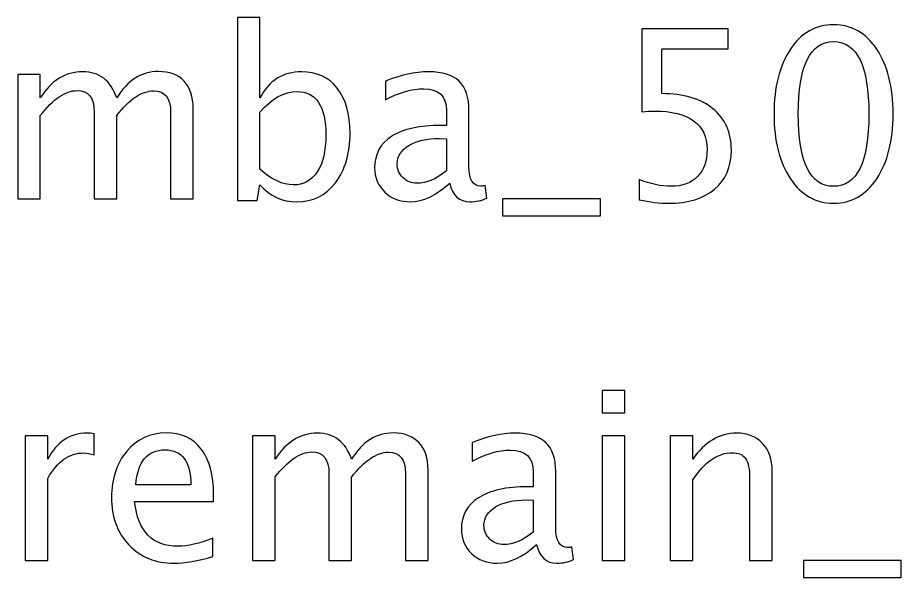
# Model space of a CAD drawing. Header units: centimetres. Extents: x -31.2 to 31.2, y -24.9 to 29.2.
# Drawn here: x -6.059 to -1.29, y 20.127 to 23.15 of the extents above; entities that cross this region are included whole.
import ezdxf

# ---------------------------------------------------------------- set-up
doc = ezdxf.new("R2010")
doc.units = ezdxf.units.CM
doc.header["$MEASUREMENT"] = 0
doc.layers.add('Layer 1', color=7, linetype='Continuous')

msp = doc.modelspace()

# ---------------------------------------------------------------- linework, layer by layer
at = {"layer": 'Layer 1'}
for points, knots in [([(-4.87351, 22.16282), (-4.87351, 22.16282), (-4.87351, 23.14961), (-4.87351, 23.14961), (-4.87351, 23.14961), (-4.87351, 23.14961), (-4.75159, 23.14961), (-4.75159, 23.14961), (-4.75159, 23.14961), (-4.75159, 23.14961), (-4.75159, 22.71633), (-4.75159, 22.71633), (-4.75159, 22.71633), (-4.70164, 22.81052), (-4.62649, 22.85751), (-4.52638, 22.85751), (-4.52638, 22.85751), (-4.44531, 22.85751), (-4.3816, 22.82809), (-4.33503, 22.76903), (-4.33503, 22.76903), (-4.28846, 22.70998), (-4.26518, 22.62933), (-4.26518, 22.5271), (-4.26518, 22.5271), (-4.26518, 22.41576), (-4.29164, 22.3258), (-4.34434, 22.25765), (-4.34434, 22.25765), (-4.39705, 22.18928), (-4.46647, 22.1552), (-4.55241, 22.1552), (-4.55241, 22.1552), (-4.63221, 22.1552), (-4.69867, 22.18568), (-4.75159, 22.24685), (-4.75159, 22.24685), (-4.75159, 22.24685), (-4.76641, 22.16282), (-4.76641, 22.16282), (-4.76641, 22.16282), (-4.76641, 22.16282), (-4.87351, 22.16282), (-4.87351, 22.16282)], [0, 0, 0, 0, 0.0833333, 0.0833333, 0.0833333, 0.0833333, 0.1666667, 0.1666667, 0.1666667, 0.1666667, 0.25, 0.25, 0.25, 0.25, 0.3333333, 0.3333333, 0.3333333, 0.3333333, 0.4166667, 0.4166667, 0.4166667, 0.4166667, 0.5, 0.5, 0.5, 0.5, 0.5833333, 0.5833333, 0.5833333, 0.5833333, 0.6666667, 0.6666667, 0.6666667, 0.6666667, 0.75, 0.75, 0.75, 0.75, 0.8333333, 0.8333333, 0.8333333, 0.8333333, 1, 1, 1, 1]), ([(-2.70499, 22.16663), (-2.70499, 22.16663), (-2.70499, 22.27585), (-2.70499, 22.27585), (-2.70499, 22.27585), (-2.64424, 22.2513), (-2.58667, 22.23902), (-2.53163, 22.23902), (-2.53163, 22.23902), (-2.47152, 22.23902), (-2.42411, 22.2568), (-2.38961, 22.29236), (-2.38961, 22.29236), (-2.3551, 22.32792), (-2.33796, 22.37682), (-2.33796, 22.43905), (-2.33796, 22.43905), (-2.33796, 22.50593), (-2.3623, 22.55716), (-2.41098, 22.5925), (-2.41098, 22.5925), (-2.45967, 22.62785), (-2.53015, 22.64542), (-2.62223, 22.64542), (-2.62223, 22.64542), (-2.64361, 22.64542), (-2.66625, 22.64394), (-2.68975, 22.64098), (-2.68975, 22.64098), (-2.68975, 22.64098), (-2.68975, 23.08865), (-2.68975, 23.08865), (-2.68975, 23.08865), (-2.68975, 23.08865), (-2.22493, 23.08865), (-2.22493, 23.08865), (-2.22493, 23.08865), (-2.22493, 23.08865), (-2.22493, 22.98197), (-2.22493, 22.98197), (-2.22493, 22.98197), (-2.22493, 22.98197), (-2.58307, 22.98197), (-2.58307, 22.98197), (-2.58307, 22.98197), (-2.58307, 22.98197), (-2.58307, 22.7394), (-2.58307, 22.7394), (-2.58307, 22.7394), (-2.46496, 22.7394), (-2.37288, 22.71231), (-2.30663, 22.65812), (-2.30663, 22.65812), (-2.24038, 22.60415), (-2.20715, 22.52922), (-2.20715, 22.43333), (-2.20715, 22.43333), (-2.20715, 22.34401), (-2.23721, 22.27416), (-2.29732, 22.22357), (-2.29732, 22.22357), (-2.35743, 22.17298), (-2.44041, 22.14758), (-2.54624, 22.14758), (-2.54624, 22.14758), (-2.59344, 22.14758), (-2.64636, 22.15393), (-2.70499, 22.16663)], [0, 0, 0, 0, 0.0555556, 0.0555556, 0.0555556, 0.0555556, 0.1111111, 0.1111111, 0.1111111, 0.1111111, 0.1666667, 0.1666667, 0.1666667, 0.1666667, 0.2222222, 0.2222222, 0.2222222, 0.2222222, 0.2777778, 0.2777778, 0.2777778, 0.2777778, 0.3333333, 0.3333333, 0.3333333, 0.3333333, 0.3888889, 0.3888889, 0.3888889, 0.3888889, 0.4444444, 0.4444444, 0.4444444, 0.4444444, 0.5, 0.5, 0.5, 0.5, 0.5555556, 0.5555556, 0.5555556, 0.5555556, 0.6111111, 0.6111111, 0.6111111, 0.6111111, 0.6666667, 0.6666667, 0.6666667, 0.6666667, 0.7222222, 0.7222222, 0.7222222, 0.7222222, 0.7777778, 0.7777778, 0.7777778, 0.7777778, 0.8333333, 0.8333333, 0.8333333, 0.8333333, 0.8888889, 0.8888889, 0.8888889, 0.8888889, 1, 1, 1, 1]), ([(-1.65555, 22.14758), (-1.75186, 22.14758), (-1.82954, 22.19182), (-1.88838, 22.28008), (-1.88838, 22.28008), (-1.94744, 22.36835), (-1.97686, 22.48477), (-1.97686, 22.62955), (-1.97686, 22.62955), (-1.97686, 22.77433), (-1.94744, 22.89074), (-1.88838, 22.97901), (-1.88838, 22.97901), (-1.82954, 23.06727), (-1.75186, 23.11151), (-1.65555, 23.11151), (-1.65555, 23.11151), (-1.55882, 23.11151), (-1.48114, 23.06748), (-1.42229, 22.97943), (-1.42229, 22.97943), (-1.36366, 22.89138), (-1.33424, 22.77475), (-1.33424, 22.62955), (-1.33424, 22.62955), (-1.33424, 22.48477), (-1.36366, 22.36835), (-1.42229, 22.28008), (-1.42229, 22.28008), (-1.48114, 22.19182), (-1.55882, 22.14758), (-1.65555, 22.14758)], [0, 0, 0, 0, 0.1111111, 0.1111111, 0.1111111, 0.1111111, 0.2222222, 0.2222222, 0.2222222, 0.2222222, 0.3333333, 0.3333333, 0.3333333, 0.3333333, 0.4444444, 0.4444444, 0.4444444, 0.4444444, 0.5555556, 0.5555556, 0.5555556, 0.5555556, 0.6666667, 0.6666667, 0.6666667, 0.6666667, 0.7777778, 0.7777778, 0.7777778, 0.7777778, 1, 1, 1, 1]), ([(-1.65576, 22.23902), (-1.52855, 22.23902), (-1.46505, 22.3692), (-1.46505, 22.62955), (-1.46505, 22.62955), (-1.46505, 22.8899), (-1.52855, 23.02007), (-1.65576, 23.02007), (-1.65576, 23.02007), (-1.78255, 23.02007), (-1.84605, 22.8899), (-1.84605, 22.62955), (-1.84605, 22.62955), (-1.84605, 22.3692), (-1.78255, 22.23902), (-1.65576, 22.23902)], [0, 0, 0, 0, 0.2, 0.2, 0.2, 0.2, 0.4, 0.4, 0.4, 0.4, 0.6, 0.6, 0.6, 0.6, 1, 1, 1, 1]), ([(-6.05927, 22.17044), (-6.05927, 22.17044), (-6.05927, 22.84354), (-6.05927, 22.84354), (-6.05927, 22.84354), (-6.05927, 22.84354), (-5.93735, 22.84354), (-5.93735, 22.84354), (-5.93735, 22.84354), (-5.93735, 22.84354), (-5.93735, 22.71633), (-5.93735, 22.71633), (-5.93735, 22.71633), (-5.87787, 22.81052), (-5.80167, 22.85751), (-5.70833, 22.85751), (-5.70833, 22.85751), (-5.61837, 22.85751), (-5.5572, 22.81052), (-5.5246, 22.71633), (-5.5246, 22.71633), (-5.46681, 22.81137), (-5.39146, 22.85878), (-5.29896, 22.85878), (-5.29896, 22.85878), (-5.23991, 22.85878), (-5.19398, 22.84142), (-5.16117, 22.8065), (-5.16117, 22.8065), (-5.12836, 22.77157), (-5.11185, 22.72268), (-5.11185, 22.65981), (-5.11185, 22.65981), (-5.11185, 22.65981), (-5.11185, 22.17044), (-5.11185, 22.17044), (-5.11185, 22.17044), (-5.11185, 22.17044), (-5.23377, 22.17044), (-5.23377, 22.17044), (-5.23377, 22.17044), (-5.23377, 22.17044), (-5.23377, 22.63971), (-5.23377, 22.63971), (-5.23377, 22.63971), (-5.23377, 22.71633), (-5.26425, 22.75464), (-5.32521, 22.75464), (-5.32521, 22.75464), (-5.3885, 22.75464), (-5.45496, 22.70998), (-5.5246, 22.62044), (-5.5246, 22.62044), (-5.5246, 22.62044), (-5.5246, 22.17044), (-5.5246, 22.17044), (-5.5246, 22.17044), (-5.5246, 22.17044), (-5.64652, 22.17044), (-5.64652, 22.17044), (-5.64652, 22.17044), (-5.64652, 22.17044), (-5.64652, 22.64013), (-5.64652, 22.64013), (-5.64652, 22.64013), (-5.64652, 22.71739), (-5.67742, 22.75591), (-5.73944, 22.75591), (-5.73944, 22.75591), (-5.80104, 22.75591), (-5.86708, 22.71104), (-5.93735, 22.62108), (-5.93735, 22.62108), (-5.93735, 22.62108), (-5.93735, 22.17044), (-5.93735, 22.17044), (-5.93735, 22.17044), (-5.93735, 22.17044), (-6.05927, 22.17044), (-6.05927, 22.17044)], [0, 0, 0, 0, 0.047619, 0.047619, 0.047619, 0.047619, 0.0952381, 0.0952381, 0.0952381, 0.0952381, 0.1428571, 0.1428571, 0.1428571, 0.1428571, 0.1904762, 0.1904762, 0.1904762, 0.1904762, 0.2380952, 0.2380952, 0.2380952, 0.2380952, 0.2857143, 0.2857143, 0.2857143, 0.2857143, 0.3333333, 0.3333333, 0.3333333, 0.3333333, 0.3809524, 0.3809524, 0.3809524, 0.3809524, 0.4285714, 0.4285714, 0.4285714, 0.4285714, 0.4761905, 0.4761905, 0.4761905, 0.4761905, 0.5238095, 0.5238095, 0.5238095, 0.5238095, 0.5714286, 0.5714286, 0.5714286, 0.5714286, 0.6190476, 0.6190476, 0.6190476, 0.6190476, 0.6666667, 0.6666667, 0.6666667, 0.6666667, 0.7142857, 0.7142857, 0.7142857, 0.7142857, 0.7619048, 0.7619048, 0.7619048, 0.7619048, 0.8095238, 0.8095238, 0.8095238, 0.8095238, 0.8571429, 0.8571429, 0.8571429, 0.8571429, 0.9047619, 0.9047619, 0.9047619, 0.9047619, 1, 1, 1, 1]), ([(-3.72734, 22.25617), (-3.80057, 22.18886), (-3.87106, 22.1552), (-3.93879, 22.1552), (-3.93879, 22.1552), (-3.99446, 22.1552), (-4.04082, 22.17256), (-4.07743, 22.20748), (-4.07743, 22.20748), (-4.11426, 22.24241), (-4.13268, 22.28643), (-4.13268, 22.33956), (-4.13268, 22.33956), (-4.13268, 22.41301), (-4.10178, 22.46953), (-4.03997, 22.5089), (-4.03997, 22.5089), (-3.97816, 22.54827), (-3.88947, 22.56795), (-3.7739, 22.56795), (-3.7739, 22.56795), (-3.7739, 22.56795), (-3.74533, 22.56795), (-3.74533, 22.56795), (-3.74533, 22.56795), (-3.74533, 22.56795), (-3.74533, 22.64902), (-3.74533, 22.64902), (-3.74533, 22.64902), (-3.74533, 22.72712), (-3.78597, 22.76607), (-3.86746, 22.76607), (-3.86746, 22.76607), (-3.93054, 22.76607), (-3.99954, 22.74617), (-4.07426, 22.70638), (-4.07426, 22.70638), (-4.07426, 22.70638), (-4.07426, 22.80671), (-4.07426, 22.80671), (-4.07426, 22.80671), (-3.99213, 22.84058), (-3.91466, 22.85751), (-3.84206, 22.85751), (-3.84206, 22.85751), (-3.76734, 22.85751), (-3.7121, 22.84058), (-3.67675, 22.8065), (-3.67675, 22.8065), (-3.64119, 22.77242), (-3.62341, 22.71993), (-3.62341, 22.64902), (-3.62341, 22.64902), (-3.62341, 22.64902), (-3.62341, 22.34485), (-3.62341, 22.34485), (-3.62341, 22.34485), (-3.62341, 22.27522), (-3.60203, 22.24029), (-3.55906, 22.24029), (-3.55906, 22.24029), (-3.55377, 22.24029), (-3.54594, 22.24114), (-3.53557, 22.24283), (-3.53557, 22.24283), (-3.53557, 22.24283), (-3.52689, 22.1751), (-3.52689, 22.1751), (-3.52689, 22.1751), (-3.55462, 22.16176), (-3.5851, 22.1552), (-3.61854, 22.1552), (-3.61854, 22.1552), (-3.67548, 22.1552), (-3.71167, 22.18886), (-3.72734, 22.25617)], [0, 0, 0, 0, 0.05, 0.05, 0.05, 0.05, 0.1, 0.1, 0.1, 0.1, 0.15, 0.15, 0.15, 0.15, 0.2, 0.2, 0.2, 0.2, 0.25, 0.25, 0.25, 0.25, 0.3, 0.3, 0.3, 0.3, 0.35, 0.35, 0.35, 0.35, 0.4, 0.4, 0.4, 0.4, 0.45, 0.45, 0.45, 0.45, 0.5, 0.5, 0.5, 0.5, 0.55, 0.55, 0.55, 0.55, 0.6, 0.6, 0.6, 0.6, 0.65, 0.65, 0.65, 0.65, 0.7, 0.7, 0.7, 0.7, 0.75, 0.75, 0.75, 0.75, 0.8, 0.8, 0.8, 0.8, 0.85, 0.85, 0.85, 0.85, 0.9, 0.9, 0.9, 0.9, 1, 1, 1, 1]), ([(-4.75159, 22.33088), (-4.68872, 22.27479), (-4.62882, 22.24664), (-4.57188, 22.24664), (-4.57188, 22.24664), (-4.51579, 22.24664), (-4.4724, 22.27014), (-4.44192, 22.31691), (-4.44192, 22.31691), (-4.41123, 22.36369), (-4.39599, 22.42952), (-4.39599, 22.51461), (-4.39599, 22.51461), (-4.39599, 22.67209), (-4.44806, 22.75083), (-4.5522, 22.75083), (-4.5522, 22.75083), (-4.62036, 22.75083), (-4.68682, 22.714), (-4.75159, 22.64013), (-4.75159, 22.64013), (-4.75159, 22.64013), (-4.75159, 22.33088), (-4.75159, 22.33088)], [0, 0, 0, 0, 0.1428571, 0.1428571, 0.1428571, 0.1428571, 0.2857143, 0.2857143, 0.2857143, 0.2857143, 0.4285714, 0.4285714, 0.4285714, 0.4285714, 0.5714286, 0.5714286, 0.5714286, 0.5714286, 0.7142857, 0.7142857, 0.7142857, 0.7142857, 1, 1, 1, 1]), ([(-3.74533, 22.32263), (-3.74533, 22.32263), (-3.74533, 22.49556), (-3.74533, 22.49556), (-3.74533, 22.49556), (-3.74533, 22.49556), (-3.78449, 22.49683), (-3.78449, 22.49683), (-3.78449, 22.49683), (-3.85222, 22.49683), (-3.90683, 22.48434), (-3.94853, 22.45937), (-3.94853, 22.45937), (-3.99002, 22.43418), (-4.01076, 22.40095), (-4.01076, 22.35946), (-4.01076, 22.35946), (-4.01076, 22.33046), (-4.00039, 22.30591), (-3.97986, 22.2858), (-3.97986, 22.2858), (-3.95911, 22.26569), (-3.93392, 22.25553), (-3.90408, 22.25553), (-3.90408, 22.25553), (-3.85328, 22.25553), (-3.80036, 22.27797), (-3.74533, 22.32263)], [0, 0, 0, 0, 0.125, 0.125, 0.125, 0.125, 0.25, 0.25, 0.25, 0.25, 0.375, 0.375, 0.375, 0.375, 0.5, 0.5, 0.5, 0.5, 0.625, 0.625, 0.625, 0.625, 0.75, 0.75, 0.75, 0.75, 1, 1, 1, 1]), ([(-3.44159, 22.079), (-3.44159, 22.079), (-3.44159, 22.17044), (-3.44159, 22.17044), (-3.44159, 22.17044), (-3.44159, 22.17044), (-2.91327, 22.17044), (-2.91327, 22.17044), (-2.91327, 22.17044), (-2.91327, 22.17044), (-2.91327, 22.079), (-2.91327, 22.079), (-2.91327, 22.079), (-2.91327, 22.079), (-3.44159, 22.079), (-3.44159, 22.079)], [0, 0, 0, 0, 0.2, 0.2, 0.2, 0.2, 0.4, 0.4, 0.4, 0.4, 0.6, 0.6, 0.6, 0.6, 1, 1, 1, 1]), ([(-2.9047, 21.01516), (-2.9047, 21.01516), (-2.9047, 21.13708), (-2.9047, 21.13708), (-2.9047, 21.13708), (-2.9047, 21.13708), (-2.78278, 21.13708), (-2.78278, 21.13708), (-2.78278, 21.13708), (-2.78278, 21.13708), (-2.78278, 21.01516), (-2.78278, 21.01516), (-2.78278, 21.01516), (-2.78278, 21.01516), (-2.9047, 21.01516), (-2.9047, 21.01516)], [0, 0, 0, 0, 0.2, 0.2, 0.2, 0.2, 0.4, 0.4, 0.4, 0.4, 0.6, 0.6, 0.6, 0.6, 1, 1, 1, 1]), ([(-6.01895, 20.21887), (-6.01895, 20.21887), (-6.01895, 20.89197), (-6.01895, 20.89197), (-6.01895, 20.89197), (-6.01895, 20.89197), (-5.89703, 20.89197), (-5.89703, 20.89197), (-5.89703, 20.89197), (-5.89703, 20.89197), (-5.89703, 20.76476), (-5.89703, 20.76476), (-5.89703, 20.76476), (-5.84856, 20.85895), (-5.77828, 20.90594), (-5.686, 20.90594), (-5.686, 20.90594), (-5.67351, 20.90594), (-5.66039, 20.90488), (-5.64684, 20.90277), (-5.64684, 20.90277), (-5.64684, 20.90277), (-5.64684, 20.78868), (-5.64684, 20.78868), (-5.64684, 20.78868), (-5.66801, 20.79566), (-5.68663, 20.79926), (-5.70272, 20.79926), (-5.70272, 20.79926), (-5.78019, 20.79926), (-5.84496, 20.75354), (-5.89703, 20.66189), (-5.89703, 20.66189), (-5.89703, 20.66189), (-5.89703, 20.21887), (-5.89703, 20.21887), (-5.89703, 20.21887), (-5.89703, 20.21887), (-6.01895, 20.21887), (-6.01895, 20.21887)], [0, 0, 0, 0, 0.0909091, 0.0909091, 0.0909091, 0.0909091, 0.1818182, 0.1818182, 0.1818182, 0.1818182, 0.2727273, 0.2727273, 0.2727273, 0.2727273, 0.3636364, 0.3636364, 0.3636364, 0.3636364, 0.4545455, 0.4545455, 0.4545455, 0.4545455, 0.5454545, 0.5454545, 0.5454545, 0.5454545, 0.6363636, 0.6363636, 0.6363636, 0.6363636, 0.7272727, 0.7272727, 0.7272727, 0.7272727, 0.8181818, 0.8181818, 0.8181818, 0.8181818, 1, 1, 1, 1]), ([(-5.00528, 20.24046), (-5.08719, 20.21591), (-5.15726, 20.20363), (-5.21568, 20.20363), (-5.21568, 20.20363), (-5.31537, 20.20363), (-5.39644, 20.23665), (-5.45888, 20.30248), (-5.45888, 20.30248), (-5.52132, 20.36831), (-5.55265, 20.45361), (-5.55265, 20.5586), (-5.55265, 20.5586), (-5.55265, 20.66041), (-5.52513, 20.74402), (-5.46989, 20.80942), (-5.46989, 20.80942), (-5.41464, 20.87461), (-5.34395, 20.90721), (-5.2578, 20.90721), (-5.2578, 20.90721), (-5.17631, 20.90721), (-5.11323, 20.87821), (-5.06878, 20.82022), (-5.06878, 20.82022), (-5.02433, 20.76222), (-5.0021, 20.68009), (-5.0021, 20.57362), (-5.0021, 20.57362), (-5.0021, 20.57362), (-5.00274, 20.53637), (-5.00274, 20.53637), (-5.00274, 20.53637), (-5.00274, 20.53637), (-5.42819, 20.53637), (-5.42819, 20.53637), (-5.42819, 20.53637), (-5.41041, 20.3755), (-5.33188, 20.29507), (-5.19282, 20.29507), (-5.19282, 20.29507), (-5.1418, 20.29507), (-5.07936, 20.30946), (-5.00528, 20.33825), (-5.00528, 20.33825), (-5.00528, 20.33825), (-5.00528, 20.24046), (-5.00528, 20.24046)], [0, 0, 0, 0, 0.0769231, 0.0769231, 0.0769231, 0.0769231, 0.1538462, 0.1538462, 0.1538462, 0.1538462, 0.2307692, 0.2307692, 0.2307692, 0.2307692, 0.3076923, 0.3076923, 0.3076923, 0.3076923, 0.3846154, 0.3846154, 0.3846154, 0.3846154, 0.4615385, 0.4615385, 0.4615385, 0.4615385, 0.5384615, 0.5384615, 0.5384615, 0.5384615, 0.6153846, 0.6153846, 0.6153846, 0.6153846, 0.6923077, 0.6923077, 0.6923077, 0.6923077, 0.7692308, 0.7692308, 0.7692308, 0.7692308, 0.8461538, 0.8461538, 0.8461538, 0.8461538, 1, 1, 1, 1]), ([(-4.79171, 20.21887), (-4.79171, 20.21887), (-4.79171, 20.89197), (-4.79171, 20.89197), (-4.79171, 20.89197), (-4.79171, 20.89197), (-4.66979, 20.89197), (-4.66979, 20.89197), (-4.66979, 20.89197), (-4.66979, 20.89197), (-4.66979, 20.76476), (-4.66979, 20.76476), (-4.66979, 20.76476), (-4.61031, 20.85895), (-4.53411, 20.90594), (-4.44077, 20.90594), (-4.44077, 20.90594), (-4.35081, 20.90594), (-4.28964, 20.85895), (-4.25704, 20.76476), (-4.25704, 20.76476), (-4.19925, 20.8598), (-4.1239, 20.90721), (-4.0314, 20.90721), (-4.0314, 20.90721), (-3.97235, 20.90721), (-3.92642, 20.88985), (-3.89361, 20.85493), (-3.89361, 20.85493), (-3.8608, 20.82), (-3.84429, 20.77111), (-3.84429, 20.70824), (-3.84429, 20.70824), (-3.84429, 20.70824), (-3.84429, 20.21887), (-3.84429, 20.21887), (-3.84429, 20.21887), (-3.84429, 20.21887), (-3.96621, 20.21887), (-3.96621, 20.21887), (-3.96621, 20.21887), (-3.96621, 20.21887), (-3.96621, 20.68814), (-3.96621, 20.68814), (-3.96621, 20.68814), (-3.96621, 20.76476), (-3.99669, 20.80307), (-4.05765, 20.80307), (-4.05765, 20.80307), (-4.12094, 20.80307), (-4.1874, 20.75841), (-4.25704, 20.66887), (-4.25704, 20.66887), (-4.25704, 20.66887), (-4.25704, 20.21887), (-4.25704, 20.21887), (-4.25704, 20.21887), (-4.25704, 20.21887), (-4.37896, 20.21887), (-4.37896, 20.21887), (-4.37896, 20.21887), (-4.37896, 20.21887), (-4.37896, 20.68856), (-4.37896, 20.68856), (-4.37896, 20.68856), (-4.37896, 20.76582), (-4.40986, 20.80434), (-4.47188, 20.80434), (-4.47188, 20.80434), (-4.53348, 20.80434), (-4.59952, 20.75947), (-4.66979, 20.66951), (-4.66979, 20.66951), (-4.66979, 20.66951), (-4.66979, 20.21887), (-4.66979, 20.21887), (-4.66979, 20.21887), (-4.66979, 20.21887), (-4.79171, 20.21887), (-4.79171, 20.21887)], [0, 0, 0, 0, 0.047619, 0.047619, 0.047619, 0.047619, 0.0952381, 0.0952381, 0.0952381, 0.0952381, 0.1428571, 0.1428571, 0.1428571, 0.1428571, 0.1904762, 0.1904762, 0.1904762, 0.1904762, 0.2380952, 0.2380952, 0.2380952, 0.2380952, 0.2857143, 0.2857143, 0.2857143, 0.2857143, 0.3333333, 0.3333333, 0.3333333, 0.3333333, 0.3809524, 0.3809524, 0.3809524, 0.3809524, 0.4285714, 0.4285714, 0.4285714, 0.4285714, 0.4761905, 0.4761905, 0.4761905, 0.4761905, 0.5238095, 0.5238095, 0.5238095, 0.5238095, 0.5714286, 0.5714286, 0.5714286, 0.5714286, 0.6190476, 0.6190476, 0.6190476, 0.6190476, 0.6666667, 0.6666667, 0.6666667, 0.6666667, 0.7142857, 0.7142857, 0.7142857, 0.7142857, 0.7619048, 0.7619048, 0.7619048, 0.7619048, 0.8095238, 0.8095238, 0.8095238, 0.8095238, 0.8571429, 0.8571429, 0.8571429, 0.8571429, 0.9047619, 0.9047619, 0.9047619, 0.9047619, 1, 1, 1, 1]), ([(-3.25903, 20.3046), (-3.33226, 20.23729), (-3.40275, 20.20363), (-3.47048, 20.20363), (-3.47048, 20.20363), (-3.52615, 20.20363), (-3.57251, 20.22099), (-3.60912, 20.25591), (-3.60912, 20.25591), (-3.64595, 20.29084), (-3.66437, 20.33486), (-3.66437, 20.38799), (-3.66437, 20.38799), (-3.66437, 20.46144), (-3.63347, 20.51796), (-3.57166, 20.55733), (-3.57166, 20.55733), (-3.50985, 20.5967), (-3.42116, 20.61638), (-3.30559, 20.61638), (-3.30559, 20.61638), (-3.30559, 20.61638), (-3.27702, 20.61638), (-3.27702, 20.61638), (-3.27702, 20.61638), (-3.27702, 20.61638), (-3.27702, 20.69745), (-3.27702, 20.69745), (-3.27702, 20.69745), (-3.27702, 20.77555), (-3.31766, 20.8145), (-3.39915, 20.8145), (-3.39915, 20.8145), (-3.46223, 20.8145), (-3.53123, 20.7946), (-3.60595, 20.75481), (-3.60595, 20.75481), (-3.60595, 20.75481), (-3.60595, 20.85514), (-3.60595, 20.85514), (-3.60595, 20.85514), (-3.52382, 20.88901), (-3.44635, 20.90594), (-3.37375, 20.90594), (-3.37375, 20.90594), (-3.29903, 20.90594), (-3.24379, 20.88901), (-3.20844, 20.85493), (-3.20844, 20.85493), (-3.17288, 20.82085), (-3.1551, 20.76836), (-3.1551, 20.69745), (-3.1551, 20.69745), (-3.1551, 20.69745), (-3.1551, 20.39328), (-3.1551, 20.39328), (-3.1551, 20.39328), (-3.1551, 20.32365), (-3.13372, 20.28872), (-3.09075, 20.28872), (-3.09075, 20.28872), (-3.08546, 20.28872), (-3.07763, 20.28957), (-3.06726, 20.29126), (-3.06726, 20.29126), (-3.06726, 20.29126), (-3.05858, 20.22353), (-3.05858, 20.22353), (-3.05858, 20.22353), (-3.08631, 20.21019), (-3.11679, 20.20363), (-3.15023, 20.20363), (-3.15023, 20.20363), (-3.20717, 20.20363), (-3.24336, 20.23729), (-3.25903, 20.3046)], [0, 0, 0, 0, 0.05, 0.05, 0.05, 0.05, 0.1, 0.1, 0.1, 0.1, 0.15, 0.15, 0.15, 0.15, 0.2, 0.2, 0.2, 0.2, 0.25, 0.25, 0.25, 0.25, 0.3, 0.3, 0.3, 0.3, 0.35, 0.35, 0.35, 0.35, 0.4, 0.4, 0.4, 0.4, 0.45, 0.45, 0.45, 0.45, 0.5, 0.5, 0.5, 0.5, 0.55, 0.55, 0.55, 0.55, 0.6, 0.6, 0.6, 0.6, 0.65, 0.65, 0.65, 0.65, 0.7, 0.7, 0.7, 0.7, 0.75, 0.75, 0.75, 0.75, 0.8, 0.8, 0.8, 0.8, 0.85, 0.85, 0.85, 0.85, 0.9, 0.9, 0.9, 0.9, 1, 1, 1, 1]), ([(-2.9047, 20.21887), (-2.9047, 20.21887), (-2.9047, 20.89197), (-2.9047, 20.89197), (-2.9047, 20.89197), (-2.9047, 20.89197), (-2.78278, 20.89197), (-2.78278, 20.89197), (-2.78278, 20.89197), (-2.78278, 20.89197), (-2.78278, 20.21887), (-2.78278, 20.21887), (-2.78278, 20.21887), (-2.78278, 20.21887), (-2.9047, 20.21887), (-2.9047, 20.21887)], [0, 0, 0, 0, 0.2, 0.2, 0.2, 0.2, 0.4, 0.4, 0.4, 0.4, 0.6, 0.6, 0.6, 0.6, 1, 1, 1, 1]), ([(-2.53767, 20.21887), (-2.53767, 20.21887), (-2.53767, 20.89197), (-2.53767, 20.89197), (-2.53767, 20.89197), (-2.53767, 20.89197), (-2.41575, 20.89197), (-2.41575, 20.89197), (-2.41575, 20.89197), (-2.41575, 20.89197), (-2.41575, 20.76476), (-2.41575, 20.76476), (-2.41575, 20.76476), (-2.35119, 20.85895), (-2.27203, 20.90594), (-2.17847, 20.90594), (-2.17847, 20.90594), (-2.11963, 20.90594), (-2.07285, 20.88753), (-2.03835, 20.85048), (-2.03835, 20.85048), (-2.00385, 20.81365), (-1.98649, 20.76391), (-1.98649, 20.70168), (-1.98649, 20.70168), (-1.98649, 20.70168), (-1.98649, 20.21887), (-1.98649, 20.21887), (-1.98649, 20.21887), (-1.98649, 20.21887), (-2.10841, 20.21887), (-2.10841, 20.21887), (-2.10841, 20.21887), (-2.10841, 20.21887), (-2.10841, 20.66189), (-2.10841, 20.66189), (-2.10841, 20.66189), (-2.10841, 20.71184), (-2.11582, 20.7474), (-2.13042, 20.76857), (-2.13042, 20.76857), (-2.14524, 20.78995), (-2.16958, 20.80053), (-2.20366, 20.80053), (-2.20366, 20.80053), (-2.27859, 20.80053), (-2.34929, 20.75164), (-2.41575, 20.65385), (-2.41575, 20.65385), (-2.41575, 20.65385), (-2.41575, 20.21887), (-2.41575, 20.21887), (-2.41575, 20.21887), (-2.41575, 20.21887), (-2.53767, 20.21887), (-2.53767, 20.21887)], [0, 0, 0, 0, 0.0666667, 0.0666667, 0.0666667, 0.0666667, 0.1333333, 0.1333333, 0.1333333, 0.1333333, 0.2, 0.2, 0.2, 0.2, 0.2666667, 0.2666667, 0.2666667, 0.2666667, 0.3333333, 0.3333333, 0.3333333, 0.3333333, 0.4, 0.4, 0.4, 0.4, 0.4666667, 0.4666667, 0.4666667, 0.4666667, 0.5333333, 0.5333333, 0.5333333, 0.5333333, 0.6, 0.6, 0.6, 0.6, 0.6666667, 0.6666667, 0.6666667, 0.6666667, 0.7333333, 0.7333333, 0.7333333, 0.7333333, 0.8, 0.8, 0.8, 0.8, 0.8666667, 0.8666667, 0.8666667, 0.8666667, 1, 1, 1, 1]), ([(-5.42184, 20.62781), (-5.42184, 20.62781), (-5.12466, 20.62781), (-5.12466, 20.62781), (-5.12466, 20.62781), (-5.12466, 20.75312), (-5.17144, 20.81577), (-5.26478, 20.81577), (-5.26478, 20.81577), (-5.35876, 20.81577), (-5.41104, 20.75312), (-5.42184, 20.62781)], [0, 0, 0, 0, 0.25, 0.25, 0.25, 0.25, 0.5, 0.5, 0.5, 0.5, 1, 1, 1, 1]), ([(-3.27702, 20.37106), (-3.27702, 20.37106), (-3.27702, 20.54399), (-3.27702, 20.54399), (-3.27702, 20.54399), (-3.27702, 20.54399), (-3.31618, 20.54526), (-3.31618, 20.54526), (-3.31618, 20.54526), (-3.38391, 20.54526), (-3.43852, 20.53277), (-3.48022, 20.5078), (-3.48022, 20.5078), (-3.52171, 20.48261), (-3.54245, 20.44938), (-3.54245, 20.40789), (-3.54245, 20.40789), (-3.54245, 20.37889), (-3.53208, 20.35434), (-3.51155, 20.33423), (-3.51155, 20.33423), (-3.4908, 20.31412), (-3.46561, 20.30396), (-3.43577, 20.30396), (-3.43577, 20.30396), (-3.38497, 20.30396), (-3.33205, 20.3264), (-3.27702, 20.37106)], [0, 0, 0, 0, 0.125, 0.125, 0.125, 0.125, 0.25, 0.25, 0.25, 0.25, 0.375, 0.375, 0.375, 0.375, 0.5, 0.5, 0.5, 0.5, 0.625, 0.625, 0.625, 0.625, 0.75, 0.75, 0.75, 0.75, 1, 1, 1, 1]), ([(-1.818, 20.12743), (-1.818, 20.12743), (-1.818, 20.21887), (-1.818, 20.21887), (-1.818, 20.21887), (-1.818, 20.21887), (-1.28968, 20.21887), (-1.28968, 20.21887), (-1.28968, 20.21887), (-1.28968, 20.21887), (-1.28968, 20.12743), (-1.28968, 20.12743), (-1.28968, 20.12743), (-1.28968, 20.12743), (-1.818, 20.12743), (-1.818, 20.12743)], [0, 0, 0, 0, 0.2, 0.2, 0.2, 0.2, 0.4, 0.4, 0.4, 0.4, 0.6, 0.6, 0.6, 0.6, 1, 1, 1, 1])]:
    msp.add_open_spline(points, degree=3, knots=knots, dxfattribs=at)

doc.saveas('drawing.dxf')
